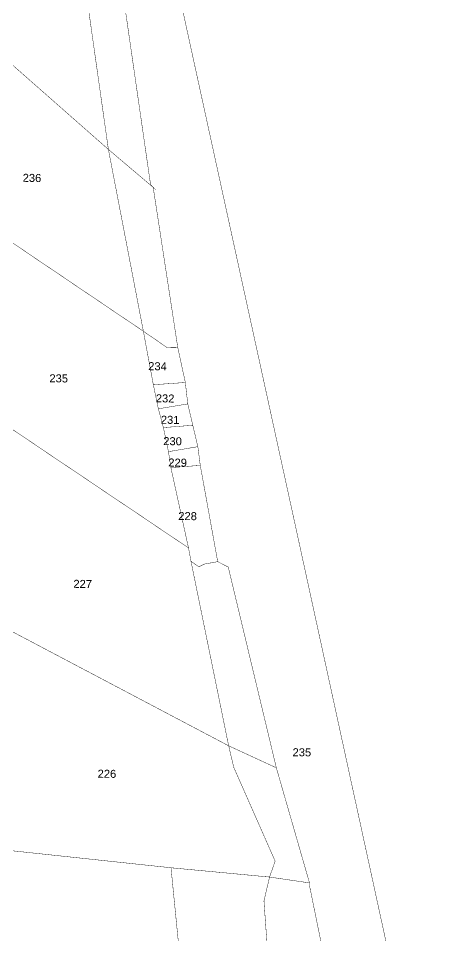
# Model space of a CAD drawing. Header units: metres. Extents: x 259278 to 277237, y 2171369 to 2185379.
# Drawn here: x 265256 to 265880, y 2183070 to 2184434 of the extents above; entities that cross this region are included whole.
import ezdxf

# ---------------------------------------------------------------- set-up
doc = ezdxf.new("R2010")
doc.units = ezdxf.units.M
doc.header["$MEASUREMENT"] = 0
doc.layers.add('SURVEY NO.', color=7, linetype='Continuous')
doc.layers.add('SURVEY PLOT BOUNDARY', color=35, linetype='Continuous')
doc.styles.add('PDF Arial', font='arial.ttf')

msp = doc.modelspace()

# ---------------------------------------------------------------- linework, layer by layer
at = {"layer": 'SURVEY PLOT BOUNDARY', "lineweight": 18, "const_width": 0.595}
for points in [[(265296, 2184680.5), (265315.6, 2184660.4), (265335.1, 2184636.4), (265349.4, 2184521.2), (265389.4, 2184239.1), (265142.4, 2184456.5), (265125, 2184639.1), (265107.6, 2184825.7), (265135.7, 2184853.1)], [(265343.2, 2184648.2), (265347.1, 2184644.1), (265386.5, 2184623.8), (265408.5, 2184488.7), (265452.1, 2184186.7), (265456, 2184182.7), (265389.4, 2184239.1), (265349.4, 2184521.2), (265335.1, 2184636.4), (265331.4, 2184656.2)], [(265461.8, 2184622.8), (265502.9, 2184431.9), (265663.8, 2183696.2), (265922, 2182511.2), (266008.1, 2182125.4), (265896.8, 2182103), (265844.8, 2182369.4), (265807.7, 2182568.2), (265774.1, 2182723.3), (265688.4, 2183144.7), (265688.4, 2183148.7), (265639.1, 2183319.8), (265567.6, 2183618.2), (265551.9, 2183626.3), (265526, 2183769.4), (265522.4, 2183797.2), (265514.9, 2183829), (265507.4, 2183860.8), (265503.8, 2183892.6), (265492.6, 2183944.3), (265456, 2184182.7), (265452.1, 2184186.7), (265408.5, 2184488.7), (265386.5, 2184623.8)], [(265389.4, 2184239.1), (265441.4, 2183968.8), (265178, 2184146.7), (265146, 2184428.6), (265142.4, 2184456.5)], [(265492.6, 2183944.3), (265476.7, 2183944.5), (265441.4, 2183968.8), (265389.4, 2184239.1), (265456, 2184182.7)], [(265441.4, 2183968.8), (265456.2, 2183889.3), (265463.7, 2183853.5), (265471.2, 2183825.6), (265478.7, 2183789.8), (265482.3, 2183766), (265508.5, 2183646.7), (265202, 2183852.9), (265181.8, 2184134.7), (265178, 2184146.7)], [(265503.8, 2183892.6), (265456.2, 2183889.3), (265441.4, 2183968.8), (265476.7, 2183944.5), (265492.6, 2183944.3)], [(265507.4, 2183860.8), (265463.7, 2183853.5), (265456.2, 2183889.3), (265503.8, 2183892.6)], [(265512.2, 2183626.8), (265568.2, 2183352.5), (265205.9, 2183543.6), (265216.1, 2183717.9), (265201.9, 2183849), (265202, 2183852.9), (265508.5, 2183646.7)], [(265514.9, 2183829), (265471.2, 2183825.6), (265463.7, 2183853.5), (265507.4, 2183860.8)], [(265522.4, 2183797.2), (265478.7, 2183789.8), (265471.2, 2183825.6), (265514.9, 2183829)], [(265526, 2183769.4), (265482.3, 2183766), (265478.7, 2183789.8), (265522.4, 2183797.2)], [(265551.9, 2183626.3), (265532, 2183622.6), (265524, 2183618.7), (265512.2, 2183626.8), (265508.5, 2183646.7), (265482.3, 2183766), (265526, 2183769.4)], [(265568.2, 2183352.5), (265512.2, 2183626.8), (265524, 2183618.7), (265532, 2183622.6), (265551.9, 2183626.3), (265567.6, 2183618.2), (265639.1, 2183319.8)], [(265568.2, 2183352.5), (265575.7, 2183320.7), (265637.3, 2183181.1), (265629, 2183157.4), (265482.5, 2183171.2), (265229.1, 2183198.3), (265205.9, 2183543.6)], [(265629, 2183157.4), (265637.3, 2183181.1), (265575.7, 2183320.7), (265568.2, 2183352.5), (265639.1, 2183319.8), (265688.4, 2183148.7)], [(265482.5, 2183171.2), (265531.6, 2182674.9), (265248, 2182821.3), (265229.1, 2183198.3)], [(265650.8, 2182697.1), (265531.6, 2182674.9), (265482.5, 2183171.2), (265629, 2183157.4), (265620.7, 2183121.8)], [(265650.8, 2182697.1), (265620.7, 2183121.8), (265629, 2183157.4), (265688.4, 2183148.7), (265688.4, 2183144.7), (265774.1, 2182723.3)]]:
    msp.add_lwpolyline(points, close=True, dxfattribs=at)
msp.add_lwpolyline([(265922, 2182511.2), (265663.8, 2183696.2), (265502.9, 2184431.9), (265461.8, 2184622.8), (265481.5, 2184614.6), (265892.3, 2184498.2), (266216.2, 2184406.8), (266532.2, 2184311.5), (266552, 2184307.2), (266555.9, 2184307.2), (266563.8, 2184303.1), (266555.8, 2184299.3), (266495.5, 2184232.6), (266491.3, 2184216.8), (266457, 2184015), (266422.9, 2183833.1), (266384.4, 2183619.4), (266337.8, 2183386.1), (266282.2, 2183077.5), (266248.1, 2182895.5)], dxfattribs=at)

# ---------------------------------------------------------------- texts
at = {"layer": 'SURVEY NO.', "char_height": 11.89, "attachment_point": 7, "rotation": 359.2544, "style": 'PDF Arial'}
for s, insert in [('236', (265261.9, 2184190.8)), ('234', (265448.5, 2183910.8)), ('235', (265301.6, 2183892.8)), ('232', (265459.8, 2183863)), ('231', (265467.3, 2183831.2)), ('230', (265470.9, 2183799.4)), ('229', (265478.4, 2183767.6)), ('228', (265493.2, 2183688.1)), ('227', (265337.3, 2183587.4)), ('235', (265663.1, 2183336.9)), ('226', (265373.3, 2183305))]:
    msp.add_mtext(s, dxfattribs=dict(at, insert=insert))

doc.saveas('drawing.dxf')
